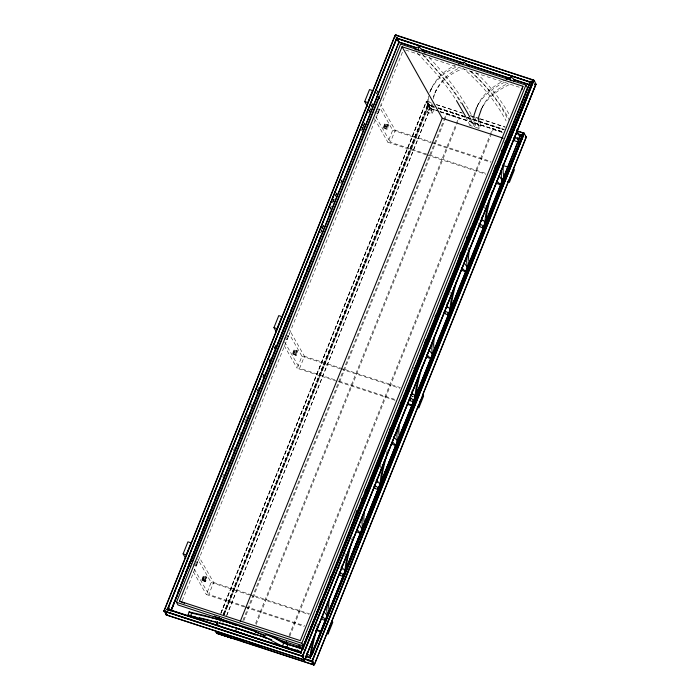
<?xml version="1.0" encoding="UTF-8"?>
<svg xmlns="http://www.w3.org/2000/svg" width="700" height="700" viewBox="0 0 700 700"><rect width="100%" height="100%" fill="white"/><g stroke="black" fill="none" stroke-linecap="round" stroke-linejoin="round"><path stroke-width="0.53" stroke-dasharray="3.5 2.62" d="M429.984 109.209L429.783 107.625L431.174 108.938L429.783 107.625C430.211 109.629 430.902 109.646 429.783 107.625L430.85 108.806M432.784 103.924L433.274 111.142L431.97 113.829L427.376 112.245L426.93 103.32L428.391 96.127M434.473 107.214L428.356 105.07L427.91 106.181L427.525 103.661L428.102 104.449L427.91 106.181L429.293 104.886L429.091 106.138L428.059 105.297L429.293 104.886L428.864 106.059M428.102 104.449L428.015 105.962M427.114 101.421L426.029 102.051L427.394 101.544L426.029 102.051L220.71 613.454M193.2 564.725L196.263 565.731C197.75 565.128 198.643 559.055 196.683 562.17M201.88 579.941L203.499 575.899L206.841 577.001L206.553 579.469L205.31 581.586L201.976 580.484L201.88 579.941L205.31 581.586M204.942 580.947L205.73 578.025L206.841 577.001M284.025 338.502L287.088 339.509C288.111 338.887 289.651 334.425 287.945 335.186M292.705 353.719L294.324 349.676L297.666 350.779L297.377 353.246L296.135 355.364L292.793 354.261L292.705 353.719L296.135 355.364M295.767 354.725L296.555 351.803L297.666 350.779M379.365 110.303C379.059 103.897 375.384 120.453 379.365 110.303L376.294 109.296M383.451 127.671L385.079 123.638L388.412 124.74L388.132 127.199L386.89 129.316L383.547 128.214L383.451 127.671L387.284 128.957M431.769 103.504L431.445 109.751L431.97 113.829M428.759 97.099L428.146 105.14L428.68 109.559L427.376 112.245M467.924 250.574L468.396 247.774M428.662 105.98C430.876 103.845 423.964 100.957 427.009 101.78M428.033 105.612L428.129 104.79M434.507 107.047C429.152 108.098 420.866 97.3 431.445 102.821M380.537 466.095L380.957 464.301M429.179 105.91C426.23 105.831 430.439 103.81 428.33 105.822L224.035 614.67M427.744 103.766C428.514 105.954 429.441 105.892 427.464 103.889M196 564.209L196.28 563.168M383.547 128.214L385.061 126.201L385.079 123.638M388.412 124.74L386.908 126.753L386.89 129.316M433.352 98.752C436.249 84.761 447.029 73.465 459.865 67.795M316.575 627.191L317.424 624.111M351.461 540.304L352.31 537.224M386.391 453.6L387.529 449.496M426.099 101.955L426.86 101.579L431.244 103.005M427.91 103.933C430.526 111.519 431.996 109.751 427.49 104.125M335.764 195.982L336.963 192.938M340.944 182.796L342.939 177.721M361.672 130.034L362.863 126.989M363.265 125.974L364.464 122.929M361.909 130.13L363.108 127.076M363.501 126.061L364.7 123.008M368.699 112.84L370.694 107.756M371.096 106.741L372.295 103.688M362.031 130.498L363.23 127.461M363.624 126.446L364.814 123.41L363.501 126.455M376.355 94.027L377.554 90.991M371.578 106.89L372.776 103.836M376.775 93.669L377.974 90.615M433.23 97.09L436.231 90.108M257.591 390.6L259.201 386.549M262.824 377.422L264.425 373.363M274.488 348.014L275.293 345.984M321.93 228.392L323.12 225.4L321.956 228.401M269.281 361.874L270.489 358.829M274.514 348.679L275.713 345.634M332.421 202.536L333.629 199.491M320.696 232.531L321.904 229.477M322.306 228.463L323.514 225.418M329.954 209.16L331.161 206.115M332.771 202.046L334.784 196.971M335.186 195.956L336.394 192.903M222.688 477.199L223.904 474.162M227.973 464.021L229.197 460.985M233.266 450.844L235.296 445.777M239.374 435.636L240.59 432.6M244.659 422.459L245.884 419.422M246.286 418.408L247.511 415.363M250.766 407.26L252.805 402.185M256.874 392.053L258.904 386.977M262.973 376.845L264.197 373.8M269.08 361.637L270.305 358.601M274.374 348.46L275.59 345.424M320.766 232.899L321.991 229.854M322.394 228.848L323.619 225.803M330.129 209.58L331.345 206.544M332.973 202.484L335.011 197.418M335.422 196.403L336.639 193.366M340.707 183.225L342.746 178.159M361.874 130.515L363.09 127.47M287.105 336.945L287.507 335.947M182.21 600.722L402.745 51.424M201.976 580.484L203.481 578.462L203.499 575.899M244.449 606.961L206.308 594.492L211.129 582.479L197.645 558.854M395.062 400.286L297.124 368.27L301.954 356.256L289.012 333.576M426.029 154.691L387.879 142.222L392.7 130.209L379.767 107.529M244.895 606.305L208.801 594.501L213.631 582.488L198.555 556.062M334.688 379.741L299.626 368.279L304.447 356.274L289.371 329.84M485.249 173.25L390.381 142.231L395.203 130.226L380.66 104.729M220.754 613.428L426.151 102.016L426.921 101.955M220.955 613.428L426.352 101.841M223.405 613.839L428.033 104.16L428.111 105.376M223.239 614.714L428.041 104.615M223.475 614.539L427.77 104.598L433.956 106.627M223.912 614.565L428.199 105.744L428.925 105.385M224.201 614.714L429.293 104.886M226.625 615.562L429.949 108.789L430.701 108.544L438.935 111.23M226.782 615.361L429.896 109.401M242.909 620.471L443.651 120.453M444.062 119.438L446.504 113.356L458.771 117.364L459.34 118.352L457.301 123.428M243.88 620.454L447.072 114.345L446.504 113.356M255.579 623.472L455.919 124.46M456.33 123.454L458.771 117.364M256.148 624.461L456.899 124.442M289.074 635.565L489.825 135.546M490.227 134.531L492.677 128.45L502.898 131.793M289.642 636.562L493.238 129.439L492.677 128.45M429.686 92.461C434.158 80.561 443.467 70.551 455.184 65.538M430.229 91.595L432.136 87.054M477.286 106.4C482.09 94.316 493.176 86.188 504.332 80.343M481.985 108.098C486.701 96.434 497.604 88.918 508.218 83.029M426.422 102.06L427.227 101.483M426.606 102.104L427 101.43M428.094 105.665L429.012 104.939M429.861 108.57L430.456 108.29M478.327 103.933L477.024 106.619C482.589 95.532 493.168 88.095 503.921 82.547M474.985 117.259L475.816 124.197L474.504 126.884L469.945 125.484L471.249 122.797L469.236 118.773M482.825 106.094L481.521 108.78C487.463 96.994 499.065 89.46 510.624 83.947M475.423 127.199L479.097 128.476L480.401 125.79L479.57 119.061M434.928 92.794C440.484 81.147 451.343 72.608 463.47 68.6C480.707 83.221 495.548 100.914 506.126 120.916M430.824 89.74C436.284 79.047 446.04 70.892 457.258 66.78M426.064 102.007L426.387 101.605L428.776 105.315M292.793 354.261L294.306 352.24L294.324 349.676M430.211 109.034L429.783 107.625L430.5 108.806M428.137 105.788L428.803 105.473M430.57 108.666L439.18 111.431M471.249 122.797L480.401 125.79M479.526 218.96L480.261 219.188M374.5 480.559L375.235 480.786M339.614 567.455L340.349 567.683M405.624 50.067L519.251 87.22M436.424 104.571L461.554 112.665M470.365 115.666L479.211 118.44M480.244 118.781L505.339 127.102M436.441 104.703L462.429 113.199M470.741 115.911L479.054 118.633M480.095 118.974L505.041 127.129M433.816 106.4L427.586 104.361L434.245 106.873M437.964 107.756L478.433 120.986M479.474 121.328L504.376 129.474M438.078 107.975L504.07 129.561M438.392 108.229L465.561 117.04M466.392 117.381L503.834 129.561M438.646 108.395L503.816 129.701M438.611 108.561L503.781 129.867M439.967 111.571L502.731 132.09M440.213 111.772L502.285 132.064M431.051 108.859L436.328 110.626M440.484 111.983L502.766 132.344M447.072 114.345L459.34 118.352M493.238 129.439L504.481 133.114M375.611 111.335L378.683 112.341M374.78 112.455L377.842 113.461M384.685 123.996L388.509 125.282M384.239 124.758L388.404 126.157M383.836 125.755L386.908 126.753M385.061 126.201L388.132 127.199M395.203 130.226L431.296 142.021M432.329 142.362L491.102 161.577M383.556 126.796L387.73 128.196M392.7 130.209L430.85 142.686M431.882 143.019L490.639 162.234M427.053 155.032L485.817 174.248M285.539 335.344L288.61 336.341M284.865 337.382L287.928 338.389M293.93 350.044L297.754 351.321M293.484 350.805L297.658 352.205M293.081 351.803L297.377 353.246M304.447 356.274L400.348 387.625M292.801 352.844L296.975 354.244M301.954 356.256L340.095 368.725M341.127 369.066L399.892 388.281M293.466 353.999L296.529 354.996M338.809 381.089L395.526 399.63M194.714 561.566L197.785 562.564M194.04 563.605L197.102 564.611M203.105 576.266L206.938 577.544M202.659 577.019L206.832 578.428M202.265 578.016L206.553 579.469M213.631 582.488L309.523 613.847M201.985 579.066L205.048 580.064M203.088 579.46L206.15 580.466M211.129 582.479L249.27 594.947M250.303 595.289L309.067 614.504M202.641 580.221L205.713 581.219M245.928 606.637L304.701 625.852M245.481 607.303L304.246 626.509M429.354 105.201L428.689 104.869M429.249 105.709L428.181 105.123M428.68 109.559L433.274 111.142M196.263 565.731L195.904 565.084M287.088 339.509L286.72 338.861M411.81 395.973L413.368 396.559M411.749 396.13L413.306 396.716M222.793 622.641L223.65 623.254M428.321 105.079L430.369 108.938L429.783 107.625M476.219 72.844C489.265 84.945 500.36 99.146 509.302 114.503M469.761 70.866C485.713 84.7 499.31 101.343 509.442 119.866M471.135 71.47C485.984 85.54 499.205 101.719 508.314 120.102M417.445 53.235C431.261 67.839 445.06 82.731 455.91 99.741M429.231 57.61C447.93 77.341 464.826 99.172 475.816 124.197M422.957 54.994C436.572 69.545 450.109 84.385 460.758 101.299M422.38 54.163C436.249 69.86 450.844 85.234 461.221 103.591M375.848 116.751L390.381 142.231M374.404 118.597L387.879 142.222M284.55 341.845L299.626 368.279M284.191 345.59L297.124 368.27M194.268 569.012L208.801 594.501M193.366 571.812L206.308 594.492M469.945 125.484L466.148 117.574M470.199 117.749L474.504 126.884L473.673 118.878M479.097 128.476L478.266 121.739M484.54 208.495A124.093 9.231 -69 0 1 485.205 205.38M449.855 294.402A124.093 9.231 -69 0 1 450.319 292.285M477.89 223.615A248.246 18.279 -69.3 0 1 478.581 223.808M380.047 468.274A124.093 9.231 -69 0 1 380.511 466.156M344.829 555.992A124.093 9.231 -69 0 1 345.293 553.884M370.79 108.211L368.795 113.278L370.825 108.211M372.382 104.16L371.184 107.196L372.453 104.16"/><path stroke-width="1.05" d="M535.22 84.394C535.526 81.926 535.343 86.013 535.64 83.51M302.286 655.349C300.983 657.011 303.529 656.819 303.249 655.235C302.873 656.722 302.977 657.44 303.161 655.506C303.345 656.25 301.954 657.16 301.805 656.206C303.047 653.599 303.249 658.656 302.671 655.506L533.33 79.975L533.951 80.938M398.869 42.297L398.694 43.164L398.711 42.175M503.125 164.588L503.134 172.83L504.131 176.347M524.221 133.963L523.6 133L312.226 660.485C310.756 663.548 305.025 657.501 303.993 659.934L166.495 615.02L166.084 613.786L166.898 615.046L303.021 659.435M215.023 630.289L216.781 633.316L231.586 638.05L216.711 632.914M313.889 664.641L313.477 664.904M396.191 35.096C393.776 36.295 396.585 34.667 395.859 35.394M397.967 38.509L397.819 39.454M501.358 169.671L501.349 177.205L502.329 180.793M397.609 38.92L396.751 39.786L396.944 38.054L396.366 37.266L396.611 38.211L398.099 39.156L396.804 38.369L396.585 37.38M306.819 656.784L307.221 652.278M309.934 657.965L311.001 649.731L314.344 635.661M311.719 654.255L311.771 652.155A124.093 9.24 -69 0 1 313.521 641.97M344.803 571.821L345.887 562.835L349.23 548.774M346.605 567.367L346.658 565.259A124.093 9.24 -69 0 1 348.408 555.074M376.924 482.16L377.204 478.66M380.021 484.102L381.106 475.116L384.449 461.046M381.824 479.64L381.876 477.54A124.093 9.24 -69 0 1 383.626 467.355M416.78 390.591L416.727 392.691L414.925 397.154L416.01 388.168L419.598 373.17M451.684 303.66L451.631 305.769L449.829 310.223L450.914 301.236L454.492 286.239M519.986 136.028C518.726 134.575 523.058 134.059 520.45 135.056C519.164 134.776 518.77 136.955 521.343 134.584M397.863 39.095L396.751 39.786L396.314 37.502M533.628 80.062L395.92 35.018L395.684 35.788L395.01 35.446L164.08 610.558L166.127 614.722L166.994 614.337L166.171 614.775L166.084 613.786L166.898 615.046M396.97 38.404L396.856 39.567M185.631 572.976L183.627 578.051L398.729 42.534M397.95 38.5L396.839 39.366L396.944 38.054M303.161 655.611L303.056 656.224M167.046 614.81L166.084 613.786L166.268 614.854M395.115 35.297L395.789 35.07M304.736 659.356L304.141 659.636L305.113 659.242M314.58 664.536L313.871 664.212M525.56 136.657L526.102 137.716L314.554 664.37M473.786 117.898L474.127 114.94L476.683 107.441M478.266 120.715L478.695 116.883L481.521 108.78M341.74 568.383L342.108 565.381M411.994 392.717L412.23 390.714M446.766 306.784L447.134 303.791M481.661 219.879L482.02 216.886M535.666 83.694L535.176 84.368M329.271 598.456L328.562 605.789L329.184 611.599L327.381 616.061L326.725 609.858L327.547 601.921M364.621 509.827L363.781 518.07L364.411 523.88L362.967 527.45M399.525 422.879L398.694 431.121L399.315 436.931M434.429 335.947L433.589 344.19L434.21 350L432.504 354.226L428.558 349.72M469.192 249.953L468.484 257.294L469.105 263.095L467.407 267.304L464.468 263.358M525.962 136.92C525.184 135.048 526.811 139.248 526.041 136.666M362.626 515.183L361.944 522.139L362.6 528.343L361.043 527.747M397.53 428.234L396.848 435.19L397.512 441.394L395.824 445.629L392.709 444.447L391.703 443.126M432.574 340.322L431.751 348.267L432.408 354.463L431.069 357.84M467.469 253.426L466.637 261.363L467.302 267.566L465.631 271.757L462.508 270.576L461.501 269.255M167.352 609.236C169.689 610.558 168.385 607.95 167.773 609.324C164.351 609.621 171.159 609.604 167.694 609.262M529.707 82.915L531.195 81.349C528.395 81.996 528.867 82.609 531.195 81.349L529.681 83.002L531.195 81.349L529.331 81.9M529.725 83.011L529.821 82.145L529.13 81.821M530.81 81.672L531.195 81.349L529.742 82.618L531.195 81.349M525.298 137.594C527.861 138.215 524.116 133.752 524.046 133.175M533.785 80.15C535.649 82.014 536.183 86.328 535.281 83.79M519.951 135.468L521.01 134.374M525.98 137.751L525.499 136.334L526.094 137.112M535.299 83.641L535.85 84.647L304.885 659.724L301.989 656.119L164.719 611.24C164.036 608.956 164.605 613.602 164.736 610.383M164.36 611.511L164.281 610.295M535.798 84.726C534.144 84.91 536.637 83.291 535.719 84.735L304.999 659.4C304.876 659.733 303.345 659.689 304.281 660.021M520.004 135.634L521.185 134.768M313.547 641.891L316.916 628.276M348.434 555.004L350.796 545.37M383.652 467.276L387.021 453.661M418.565 380.336L421.934 366.713M488.355 206.5L491.977 191.888M522.113 89.442L522.909 86.266L402.045 46.751L179.48 601.116L184.459 603.26M168.21 608.808L168.814 609.621M351.05 544.372L351.549 542.386M456.575 280.787L453.46 293.405A124.093 9.24 -69 0 0 451.666 303.704M520.021 135.826L520.8 134.487L312.156 653.59M311.841 660.327C309.977 662.629 313.95 659.89 312.392 661.413C310.021 661.938 313.171 659.015 312.856 661.771M489.387 199.334L485.8 214.34L484.715 223.317L486.517 218.864L486.57 216.764A124.093 9.24 -69 0 1 488.32 206.579M164.229 611.38L301.805 656.206C303.669 655.515 303.126 657.247 301.901 655.865C304.797 654.824 300.764 657.843 302.496 655.428M396.751 37.546C396.183 40.565 400.785 43.33 399.07 42.63M316.584 615.099L320.74 601.204M351.47 528.211L355.626 514.308M386.96 439.53L388.36 434.779M421.592 353.535L425.749 339.64M456.496 266.613L460.653 252.718M491.383 179.707L495.539 165.812M388.631 433.834L390.53 427.621M519.724 135.196L521.229 134.33M355.933 513.336L356.851 510.414M164.176 610.444L164.071 610.881L164.202 610.304M529.847 82.626L529.646 83.239M530.451 82.058L530.197 81.506M535.447 84.691L535.194 84.14M233.336 627.428C218.54 622.291 202.921 619.579 188.046 615.038L189.088 611.896L205.476 615.746L237.16 625.188M190.566 616.236L191.607 613.086L189.088 611.896M217.779 624.829L216.912 624.216C219.415 627.183 230.352 629.484 235.638 631.207L236.67 628.058L271.749 639.704M270.121 636.414C273.989 636.09 283.027 642.119 288.006 644.236L286.965 647.378L282.572 646.319L283.605 643.169C278.723 640.57 269.308 634.664 265.387 634.865M525.945 137.515L422.389 395.474M164.553 610.33L164.763 611.712L164.395 610.304L395.115 35.639M520.065 135.748L520.599 134.689M289.144 314.694L195.107 549.535L207.979 517.02M290.736 310.642L291.926 307.598M299.582 288.803L297.185 294.901L312.296 256.97M301.184 284.734L302.382 281.68M303.975 277.611L305.174 274.566M306.775 270.498L307.974 267.444M309.575 263.375L310.774 260.321M318.658 240.931L320.688 235.865M170.809 611.179L194.696 550.541M171.133 610.54L398.738 42.814M171.194 610.706L195.081 550.069M182.455 580.484L184.065 576.424M185.675 572.364L186.883 569.319M188.492 565.259L189.7 562.214M191.31 558.154L192.518 555.109M186.436 570.946L198.1 541.511M199.308 538.466L200.918 534.406M202.528 530.346L203.735 527.301M205.336 523.241L206.544 520.196M207.349 518.166L209.361 513.091M208.784 514.981L210.796 509.906M211.601 507.876L213.614 502.793M214.419 500.762L216.44 495.679M217.245 493.649L218.452 490.604M307.449 637.613L449.207 284.961L531.501 84.368L508.419 142.634L300.729 652.846L301.219 653.494M523.854 133.157L431.349 357.805L316.243 644.481L489.466 219.013M310.765 658.472L310.284 657.816L403.541 426.703L501.716 188.09L521.955 136.911L449.461 313.075M279.79 338.783L296.887 295.803M313.127 254.922L315.079 249.979M315.901 247.94L317.065 244.983M329.158 214.576L330.365 211.54M411.031 397.933L409.946 400.636L413.07 401.817L414.864 397.311A254.257 18.707 -69.3 0 0 413.569 394.249L410.935 394.739M344.759 571.926L342.965 576.441L339.841 575.26M356.475 530.854L357.481 532.166L360.605 533.347L362.381 528.894L359.441 524.956M518.122 140.14L519.207 137.436M496.396 182.35L497.403 183.671L500.517 184.852L502.294 180.399L499.354 176.461M184.222 577.308L171.859 608.169M302.794 648.139L326.287 589.872L300.729 652.846L167.528 609.289L166.784 609.761M183.12 553.849L187.95 541.844L191.013 542.841L186.191 554.855L183.12 553.849L185.815 558.574M273.945 327.626L278.766 315.621L281.838 316.619L277.016 328.632L273.945 327.626L276.106 331.406M364.7 101.587L369.521 89.574L372.592 90.58L367.771 102.585L364.7 101.587L367.395 106.312M396.891 38.229L167.492 609.551L168.341 608.878M166.661 609.508L167.773 609.324L396.611 38.211L531.16 82.285M167.947 609.971L168.761 607.941M168.079 610.05L168.893 608.02M168.236 610.12L169.05 608.09M376.731 96.381L378.779 97.046L192.377 561.33L190.33 560.656M176.47 602.306L400.584 44.091L525.919 85.076L527.424 87.719L303.31 645.934L177.975 604.957L176.47 602.306L301.805 643.291L303.31 645.934M215.871 625.599L217.499 621.548M218.312 619.517L219.205 617.479M216.064 625.608L217.289 622.562M218.505 619.517L219.319 617.488M220.553 620.935L221.366 618.905M220.798 620.795L221.611 618.774M240.266 621.372L442.243 118.282L402.045 46.751M285.819 643.685L286.632 641.655M522.909 86.266L300.344 640.631L179.48 601.116M296.459 651.753L297.273 649.722M298.086 647.692L298.9 645.663M299.058 647.666L299.871 645.636M301.805 643.291L525.919 85.076M533.584 80.132L428.627 335.685M303.144 655.821L301.858 656.53L302.829 655.585L533.872 80.29L533.496 79.984M533.934 80.465L302.96 655.664L302.085 656.119M304.885 659.391L535.605 84.718L535.246 83.956M312.043 660.406L311.412 661.509L312.384 660.564L524.134 133.315L523.758 133.009M524.195 133.49L312.515 660.642C310.161 661.054 314.431 666.671 314.099 664.282M524.221 133.709L502.005 188.248M314.842 663.346L418.723 404.609M419.536 402.579L420.35 400.549M509.53 182L514.351 169.986L513.791 168.998L508.961 181.002L509.53 182L507.465 181.326M456.435 271.408L494.296 177.721L315.28 617.864M502.688 179.9L503.764 177.24M435.076 352.739L489.309 218.925L323.12 627.095M178.019 591.832L179.218 588.875M180.819 584.938L182.822 580.02M302.811 649.591L494.463 177.809M432.661 329.98L476.963 220.64M302.418 656.495L304.631 659.951L303.861 659.951M312.174 655.034L474.066 256.637M527.669 96.311L508.707 142.791M532.77 80.605L411.233 378.604L530.233 82.093L396.436 37.975L396.97 39.095L397.197 38.684M411.233 378.866L533.479 80.22L395.666 35.201M300.729 652.846L299.994 652.523L300.895 652.278L315.271 617.129L529.944 82.609L529.506 81.664M403.541 426.703L403.541 426.23L310.275 657.344C310.231 658.07 309.085 657.361 310.441 657.256L520.739 134.995M523.031 133.63L416.036 395.666L511.298 164.141M166.136 613.865L165.987 614.407M166.609 614.18L166.268 614.775M303.144 655.454L302.243 656.303M398.694 43.164L399.017 42.411M414.969 49.464L415.835 47.67L419.16 46.856L424.996 53.086M416.194 49.945L417.856 49.542L419.16 46.856M462.796 64.837L464.1 62.151L469.516 66.841M513.887 81.804L514.754 80.01L511.166 76.93L509.863 79.616L511.298 80.85M529.594 82.303L530.653 81.428M167.02 609.744L168.403 609.236M303.03 656.626L302.479 655.926L301.858 656.53M504.805 142.721L506.573 140.07M469.919 229.626L471.686 226.966M435.015 316.558L436.783 313.898M400.111 403.498L401.293 401.73M364.892 491.225L366.66 488.565M330.006 578.121L331.774 575.461M314.239 664.431L313.618 664.746L241.089 640.903M314.554 664.431L314.186 664.93L311.946 661.273L305.165 659.006M303.993 659.872L304.832 659.689M305.2 658.84C306.898 659.654 314.598 661.22 311.727 661.325M168.376 608.676L166.845 609.359M300.895 653.021L167.072 609.262L168.595 609.508M301.971 655.979L303.021 655.629M491.531 176.794L492.844 175.543M456.645 263.699L457.957 262.447M421.741 350.621L423.054 349.379M386.838 437.57L388.15 436.328M351.619 525.289L352.931 524.046M317.074 611.608L318.264 610.558M168.35 609.07L167.528 609.289M535.246 84.42L535.832 84.044M395.238 35.175L395.684 35.788L395.526 35.105M304.614 659.934L302.05 655.961L164.062 610.969L164.806 610.881M515.629 133.963L518.271 133.464A254.257 18.707 -69.3 0 1 519.269 135.161M480.742 220.867L483.376 220.369A254.257 18.707 -69.3 0 1 484.645 223.501L482.877 227.946L479.754 226.765M445.839 307.799L448.481 307.3A254.257 18.707 -69.3 0 1 449.75 310.424L447.974 314.877L444.859 313.696M375.716 482.466L378.35 481.968A254.257 18.707 -69.3 0 1 379.619 485.1L377.851 489.545L374.727 488.364M340.83 569.363L343.464 568.864A254.257 18.707 -69.3 0 1 344.733 571.988M506.074 79.441L511.166 76.93M514.202 138.364L515.918 137.856M479.308 225.269L481.023 224.761A248.246 18.279 -69.3 0 1 482.948 227.754M444.412 312.191L446.127 311.684A248.246 18.279 -69.3 0 1 448.052 314.685M409.5 399.14L411.215 398.632A248.246 18.279 -69.3 0 1 413.14 401.625M374.281 486.859L375.996 486.351A248.246 18.279 -69.3 0 1 377.921 489.352M339.395 573.755L341.11 573.247A248.246 18.279 -69.3 0 1 343.035 576.249M458.561 64.094L464.1 62.151M166.766 615.125L166.11 614.635L166.906 614.548M399.394 42.49L396.874 37.774L167.256 609.683L167.834 609.35M164.876 610.68C163.502 610.916 165.296 612.281 164.115 611.144M519.934 135.03L519.54 135.065M300.554 652.435L167.974 609.149M216.93 633.378L313.547 664.843M191.607 613.086L216.3 618.923L230.668 623.061M199.377 617.82L204.444 618.896M213.062 621.25L217.245 622.256M283.605 643.169L288.006 644.236M188.046 615.038L191.161 615.843M193.226 616.376L195.3 616.91M413.7 368.069L415.328 368.506M234.806 627.786L238.56 628.793M233.774 630.936L237.527 631.942M274.426 643.755L283.141 646.275M520.45 135.056L518.236 134.339M205.389 619.159L212.021 621.005M310.783 660.695L312.34 661.343L314.326 664.808M310.783 660.887L312.795 661.465L312.366 661.001M226.371 636.055L231.604 637.586M232.776 638.19L240.109 640.325M241.098 640.885L244.213 641.786M250.434 643.606L253.54 644.508M257.539 645.942L250.311 643.834L261.485 647.334M236.67 628.058L222.749 623.77M303.223 648.944L287.473 644.306M301.227 651.805L260.33 639.651M267.085 638.12L239.505 629.125M518.472 142.039L514.815 140.919L513.826 138.25M217.875 633.264L220.85 634.183L218.304 633.176M232.374 627.016L234.001 627.532M239.339 625.87L253.47 630.901M243.154 630.613L255.763 635.084M233.406 623.954L254.039 630.822L265.221 636.282M237.134 628.67L242.209 630.306M232.654 638.181L237.282 639.678M531.142 82.434L396.865 38.447L396.331 37.739M531.108 82.6L529.27 81.987M400.584 42.49L416.098 47.556M421.26 49.245L461.589 62.431M466.76 64.12L509.145 77.98M514.316 79.669L529.83 84.744M416.447 47.88L399.989 42.534M421.549 49.464L462.044 62.703M466.104 64.111L509.548 78.312M513.686 79.669L529.532 84.77M516.609 130.707L523.889 133.088M516.469 130.865L523.749 133.245M517.869 133.884C523.827 135.546 519.12 134.47 520.231 135.319M518.508 134.278L520.564 134.96M442.243 118.282L503.195 138.206M502.442 165.287L507.596 166.968M407.899 403.681L413.053 405.361M407.435 404.338L411.565 405.685M317.074 629.904L321.204 631.251M315.586 630.219L320.74 631.907M255.789 632.188L265.081 635.233M276.447 638.942L303.301 647.727M305.97 656.329L310.109 657.414M305.139 656.136L310.284 657.816M259.42 639.363L235.638 631.207M218.032 633.255L220.85 634.183M217.709 633.246L231.735 637.884L226.24 636.055M225.102 636.011L216.659 633.211L215.075 630.455M219.336 622.755L222.206 623.726M285.11 643.405L302.382 648.918M284.078 646.564L301.35 652.067M301.971 655.497L303.1 656.119M301.901 655.707L302.479 655.926M311.526 660.476L312.655 661.097M311.456 660.686L312.533 661.273M264.731 637.665L265.86 638.059M221.751 634.497L225.33 635.758M238.464 632.284L244.099 634.288M231.569 626.762L226.546 624.872M501.358 150.255L502.924 150.841M466.471 237.16L468.029 237.746M361.445 498.759L363.002 499.345M166.968 614.95L165.97 614.224M214.331 616.14L236.233 625.59M307.221 654.185L309.015 654.999M285.014 646.459L286.965 647.378M268.214 638.925L282.572 646.319M254.371 631.26L256.681 632.555M393.654 436.669L397.6 441.175M525.718 136.456L525.849 136.894M397.652 39.078L396.926 38.535L399.184 42.499M310.957 652.26L312.445 653.144M309.916 655.41L311.412 656.294M323.636 611.476L327.04 615.387M496.702 180.836L500.517 184.852M461.808 267.741L465.631 271.757M426.912 354.672L430.727 358.68L427.613 357.499L426.606 356.186M356.781 529.34L360.605 533.347M392.91 442.286L395.824 445.629M302.671 656.775L302.137 655.926M417.856 49.542L419.317 51.1M304.605 659.872L304.316 659.242L304.474 659.977M302.925 656.224L302.908 655.83M323.216 616.98L325.736 620.673L322.621 619.491L321.624 617.995M456.461 100.59L465.71 116.611M461.764 102.961L469.735 116.909M302.348 655.944L302.925 656.941L302.724 655.865M378.779 97.046L379.68 98.639M190.216 561.907L191.572 564.288M189.053 564.244L190.671 567.087M304.316 659.242L304.561 659.767M516.775 129.579L519.628 136.745M517.615 137.506L518.674 140.394M529.716 82.259L529.734 82.714M515.9 137.891A248.246 18.279 -69.3 0 1 517.562 139.58M514.028 137.454A248.246 18.279 -69.3 0 1 514.736 139.624M479.141 224.359A248.246 18.279 -69.3 0 1 479.85 226.529M471.616 227.159A271.959 20.002 -69.2 0 1 473.287 224.805M416.762 390.635A124.093 9.24 -69 0 1 418.53 380.406M444.238 311.29A248.246 18.279 -69.3 0 1 444.946 313.451M436.721 314.081A271.959 20.002 -69.2 0 1 437.841 312.48M409.334 398.23A248.246 18.279 -69.3 0 1 410.043 400.4M401.809 401.03A271.959 20.002 -69.2 0 1 403.48 398.676M374.115 485.957A248.246 18.279 -69.3 0 1 374.824 488.127M366.59 488.758A271.959 20.002 -69.2 0 1 367.719 487.148M339.229 572.854A248.246 18.279 -69.3 0 1 339.938 575.015M332.273 574.822A271.959 20.002 -69.2 0 1 333.375 573.291M332.211 621.259L327.39 633.273L327.95 634.261L332.78 622.256L332.211 621.259M423.036 395.036L418.215 407.05L418.775 408.039L423.596 396.034L423.036 395.036"/></g></svg>
